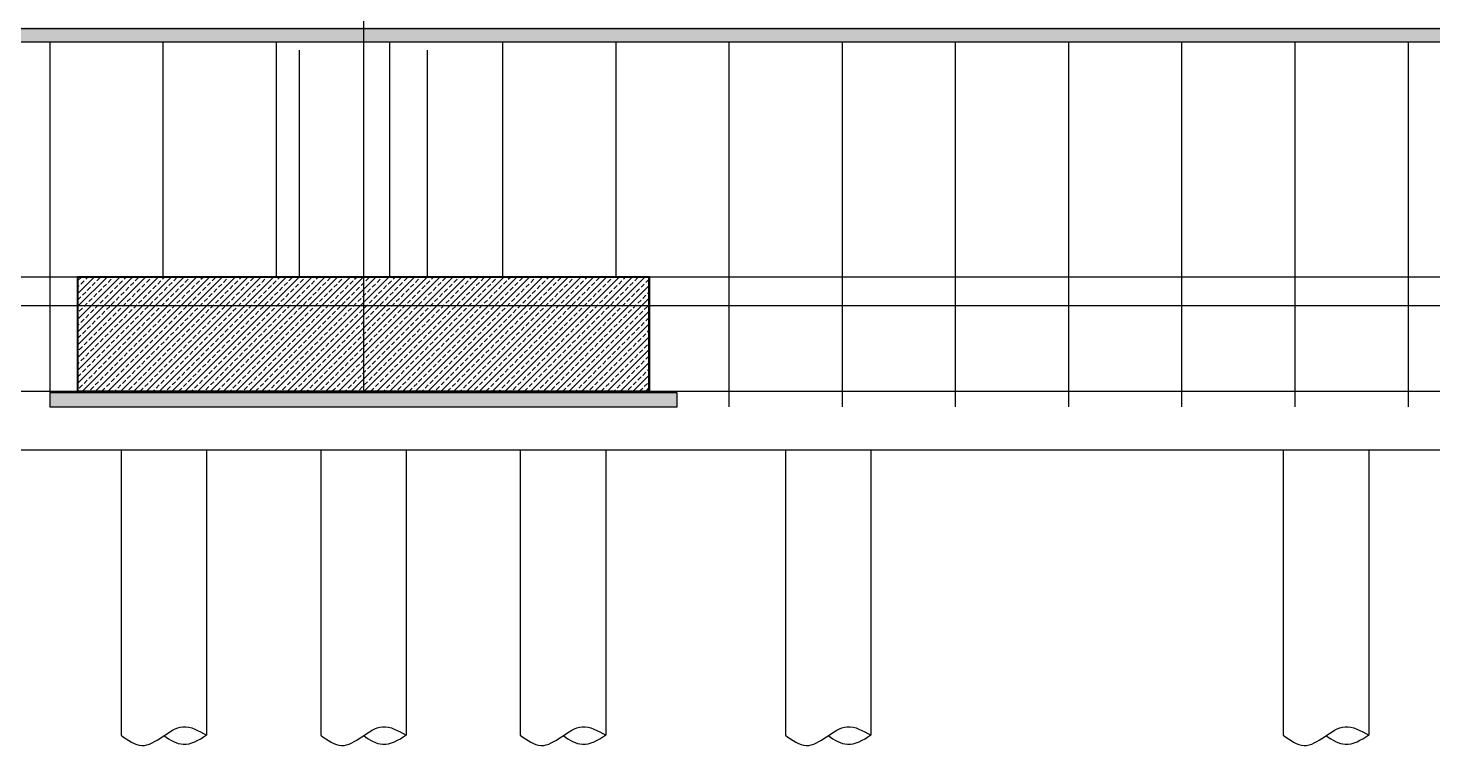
# Model space of a CAD drawing. Header units: centimetres. Extents: x 26200 to 152500, y -600 to 9300.
# Drawn here: x 136130 to 137115, y 677 to 1180 of the extents above; entities that cross this region are included whole.
import ezdxf

# ---------------------------------------------------------------- set-up
doc = ezdxf.new("R2010")
doc.units = ezdxf.units.CM
doc.layers.add('ROTAS-MIMARI-KESIT', color=8, linetype='Continuous')

msp = doc.modelspace()

# ---------------------------------------------------------------- hatches: boundary and pattern name
at = {"layer": 'ROTAS-MIMARI-KESIT'}
h = msp.add_hatch(dxfattribs=at)
h.set_pattern_fill('AR-CONC', color=256, scale=0.1, style=0)
h.set_pattern_definition([(50, (-3729.7674, 2354.189), (1.82184669, -0.159390855), [0.1905, -2.0955]), (355, (-3729.7674, 2354.189), (-0.352434214, 1.910568452), [0.1524, -1.676405842]), (100.4514447, (-3729.6156, 2354.1757), (1.46941247, 1.75117752), [0.161900088, -1.780902446]), (46.1842, (-3729.7674, 2354.697), (2.71079041, -0.42042328), [0.28575, -3.14325]), (96.6355576, (-3729.5415, 2354.662), (2.37404134, 2.474261246), [0.24285023, -2.67135608]), (351.1841512, (-3729.7674, 2354.697), (2.37404134, 2.474261246), [0.22859967, -2.51459732]), (21, (-3729.5134, 2354.57), (1.516143913, -1.022651982), [0.1905, -2.0955]), (326, (-3729.5134, 2354.57), (0.618020284, 1.841879661), [0.1524, -1.6764]), (71.451445, (-3729.387, 2354.4848), (2.134164193, 0.819227689), [0.161900088, -1.780899376]), (37.5, (-3729.7674, 2354.189), (0.0308860325, 0.8455503887), [0, -1.65608, 0, -1.7018, 0, -1.68275]), (7.5, (-3729.7674, 2354.189), (0.668196625, 1.001805748), [0, -0.97028, 0, -1.61798, 0, -0.64135]), (327.5, (-3730.33384, 2354.189), (1.3559059517, -0.05728744), [0, -0.635, 0, -1.9812, 0, -2.6289]), (317.5, (-3730.5878, 2354.189), (1.481291814, 0.25426491), [0, -0.8255, 0, -1.31572, 0, -1.8669])])
h.paths.add_polyline_path([(146882.7, 1180.39), (129119.7, 1180.39), (129119.7, 1170.39), (146882.7, 1170.39)])
h = msp.add_hatch(dxfattribs=at)
h.set_pattern_fill('LINE', color=256, scale=5, angle=45, style=0)
h.set_pattern_definition([(90, (279099.306, 394723.31), (-79.375, 0), [])])
h.paths.add_polyline_path([(127350.7, 1006.39), (127350.7, 1160.39), (129104.7, 1160.39), (129104.7, 1170.39), (144988.7, 1170.39), (144999.7, 1170.39), (146882.7, 1170.39), (146882.7, 924.39), (146868.2, 924.39), (146868.2, 914.39), (145584.7, 914.39), (145584.7, 924.39), (145565.2, 924.89), (145565.2, 1005.89), (145164.2, 1005.89), (145164.2, 924.39), (145144.7, 924.39), (145144.7, 914.39), (143784.7, 914.39), (143784.7, 924.39), (143765.2, 924.39), (143765.2, 1005.89), (143364.2, 1005.89), (143364.2, 924.39), (143344.7, 924.39), (143344.7, 914.39), (141984.7, 914.39), (141984.7, 924.39), (141965.2, 924.39), (141965.2, 1005.89), (141564.2, 1005.89), (141564.2, 924.39), (141544.7, 924.39), (141544.7, 914.39), (140184.7, 914.39), (140184.7, 924.39), (140165.2, 924.39), (140165.2, 1005.89), (139764.2, 1005.89), (139764.2, 924.39), (139744.7, 924.39), (139744.7, 914.39), (138384.7, 914.39), (138384.7, 924.39), (138365.2, 924.39), (138365.2, 1005.89), (137864.2, 1005.89), (137864.2, 924.39), (137844.7, 924.39), (137844.7, 914.39), (136584.7, 914.39), (136584.7, 924.39), (136565.2, 924.39), (136565.2, 1005.89), (136164.2, 1005.89), (136164.2, 924.39), (136144.7, 924.39), (136144.7, 914.39), (134784.7, 914.39), (134784.7, 924.39), (134765.2, 924.39), (134765.2, 1005.89), (134364.2, 1005.89), (134364.2, 924.39), (134344.7, 924.39), (134344.7, 914.39), (132984.7, 914.39), (132984.7, 924.39), (132965.2, 924.39), (132965.2, 1005.89), (132564.2, 1005.89), (132564.2, 924.39), (132544.7, 924.39), (132544.7, 914.39), (131184.7, 914.39), (131184.7, 924.39), (131165.2, 924.39), (131165.2, 1005.89), (130764.2, 1005.89), (130764.2, 924.39), (130744.7, 924.39), (130744.7, 914.39), (129379.7, 914.39), (129379.7, 924.39), (129365.2, 924.39), (129365.7, 1006.39)])
h = msp.add_hatch(dxfattribs=at)
h.set_pattern_fill('ANSI33', color=256, style=0, pattern_type=2)
h.set_pattern_definition([(45, (89845.261, 23427.608), (-4.49012806, 4.49012806), []), (45, (89849.7513, 23427.608), (-4.49012806, 4.49012806), [3.175, -1.5875])])
h.paths.add_polyline_path([(136164.7, 1005.39), (136564.7, 1005.39), (136564.7, 925.39), (136164.7, 925.39)], flags=0)
h = msp.add_hatch(dxfattribs=at)
h.set_pattern_fill('AR-CONC', color=256, scale=0.1, style=0)
h.set_pattern_definition([(50, (8984.5261, 2320.6629), (1.82184669, -0.159390855), [0.1905, -2.0955]), (355, (8984.5261, 2320.6629), (-0.352434214, 1.910568452), [0.1524, -1.676405842]), (100.4514447, (8984.678, 2320.6496), (1.46941247, 1.75117752), [0.161900088, -1.780902446]), (46.1842, (8984.5261, 2321.1709), (2.71079041, -0.42042328), [0.28575, -3.14325]), (96.6355576, (8984.752, 2321.1358), (2.37404134, 2.474261246), [0.24285023, -2.67135608]), (351.1841512, (8984.526, 2321.171), (2.37404134, 2.474261246), [0.22859967, -2.51459732]), (21, (8984.7801, 2321.0439), (1.516143913, -1.022651982), [0.1905, -2.0955]), (326, (8984.7801, 2321.0439), (0.618020284, 1.84187966), [0.1524, -1.6764]), (71.451445, (8984.9065, 2320.9587), (2.134164193, 0.81922769), [0.161900088, -1.780899376]), (37.5, (8984.5261, 2320.6629), (0.0308860325, 0.8455503887), [0, -1.65608, 0, -1.7018, 0, -1.68275]), (7.5, (8984.5261, 2320.6629), (0.668196625, 1.001805748), [0, -0.97028, 0, -1.61798, 0, -0.64135]), (327.5, (8983.9597, 2320.6629), (1.3559059517, -0.05728744), [0, -0.635, 0, -1.9812, 0, -2.6289]), (317.5, (8983.7057, 2320.6629), (1.481291814, 0.25426491), [0, -0.8255, 0, -1.31572, 0, -1.8669])])
h.paths.add_polyline_path([(136584.7, 924.39), (136144.7, 924.39), (136144.7, 914.39), (136584.7, 914.39)])

# ---------------------------------------------------------------- linework, layer by layer
for p, q in [((139849.7, 1179.39), (129119.7, 1179.39)), ((129119.7, 1170.39), (146882.7, 1170.39)), ((126934.7, 884.39), (147594.7, 884.39))]:
    msp.add_line(p, q, dxfattribs=at)
for points in [[(136364.7, 2658.48), (136364.7, 925.39)], [(136319.7, 1164.39), (136319.7, 1005.39)], [(136409.7, 1005.39), (136409.7, 1164.39)], [(136164.7, 1005.39), (134764.7, 1005.39)], [(137864.7, 1005.39), (136564.7, 1005.39)], [(134764.7, 925.39), (136164.7, 925.39)], [(136564.7, 925.39), (137864.7, 925.39)], [(136194.7, 884.39), (136194.7, 684.39)], [(136254.7, 884.39), (136254.7, 684.39)], [(136334.7, 884.39), (136334.7, 684.39)], [(136394.7, 884.39), (136394.7, 684.39)], [(136474.7, 884.39), (136474.7, 684.39)], [(136534.7, 884.39), (136534.7, 684.39)], [(136660.57, 884.39), (136660.57, 684.39)], [(136720.57, 884.39), (136720.57, 684.39)], [(137009.7, 884.39), (137009.7, 684.39)], [(137069.7, 884.39), (137069.7, 684.39)]]:
    msp.add_lwpolyline(points, dxfattribs=at)
at = {"layer": 'ROTAS-MIMARI-KESIT', "ltscale": 2}
msp.add_lwpolyline([(126578.74, 1045.39), (127903.03, 985.39), (144668.53, 985.39), (150022.64, 1025.39)], dxfattribs=at)
at = {"layer": 'ROTAS-MIMARI-KESIT'}
for points in [[(136164.2, 1005.89), (136565.2, 1005.89), (136565.2, 924.89), (136164.2, 924.89)], [(136164.7, 1005.39), (136564.7, 1005.39), (136564.7, 925.39), (136164.7, 925.39)], [(136584.7, 924.39), (136144.7, 924.39), (136144.7, 914.39), (136584.7, 914.39)]]:
    msp.add_lwpolyline(points, close=True, dxfattribs=at)
for points, knots in [([(136194.7, 684.39), (136199.58, 680.83), (136213.9, 670.4), (136233.57, 696.44), (136249.12, 687.57), (136254.7, 684.39)], [0, 0, 0, 0, 16.350848, 47.934672, 65.567386, 65.567386, 65.567386, 65.567386]), ([(136334.7, 684.39), (136339.58, 680.83), (136353.9, 670.4), (136373.57, 696.44), (136389.12, 687.57), (136394.7, 684.39)], [0, 0, 0, 0, 16.350848, 47.934672, 65.567386, 65.567386, 65.567386, 65.567386]), ([(136474.7, 684.39), (136479.58, 680.83), (136493.9, 670.4), (136513.57, 696.44), (136529.12, 687.57), (136534.7, 684.39)], [0, 0, 0, 0, 16.350848, 47.934672, 65.567386, 65.567386, 65.567386, 65.567386]), ([(136660.57, 684.39), (136665.45, 680.83), (136679.77, 670.4), (136699.43, 696.44), (136714.99, 687.57), (136720.57, 684.39)], [0, 0, 0, 0, 16.350848, 47.934672, 65.567386, 65.567386, 65.567386, 65.567386]), ([(137009.7, 684.39), (137014.58, 680.83), (137028.9, 670.4), (137048.57, 696.44), (137064.12, 687.57), (137069.7, 684.39)], [0, 0, 0, 0, 16.350848, 47.934672, 65.567386, 65.567386, 65.567386, 65.567386]), ([(136224.7, 684.06), (136229.09, 681.08), (136239.16, 674.91), (136249.22, 681.04), (136254.7, 684.39)], [179.801197, 179.801197, 179.801197, 179.801197, 259.646208, 355.156763, 355.156763, 355.156763, 355.156763]), ([(136364.7, 684.06), (136369.09, 681.08), (136379.16, 674.91), (136389.22, 681.04), (136394.7, 684.39)], [179.801197, 179.801197, 179.801197, 179.801197, 259.646208, 355.156763, 355.156763, 355.156763, 355.156763]), ([(136504.7, 684.06), (136509.09, 681.08), (136519.16, 674.91), (136529.22, 681.04), (136534.7, 684.39)], [179.801197, 179.801197, 179.801197, 179.801197, 259.646208, 355.156763, 355.156763, 355.156763, 355.156763]), ([(136690.57, 684.06), (136694.95, 681.08), (136705.03, 674.91), (136715.09, 681.04), (136720.57, 684.39)], [179.801197, 179.801197, 179.801197, 179.801197, 259.646208, 355.156763, 355.156763, 355.156763, 355.156763]), ([(137039.7, 684.06), (137044.09, 681.08), (137054.16, 674.91), (137064.22, 681.04), (137069.7, 684.39)], [179.801197, 179.801197, 179.801197, 179.801197, 259.646208, 355.156763, 355.156763, 355.156763, 355.156763])]:
    msp.add_open_spline(points, degree=3, knots=knots, dxfattribs=at)

doc.saveas('drawing.dxf')
